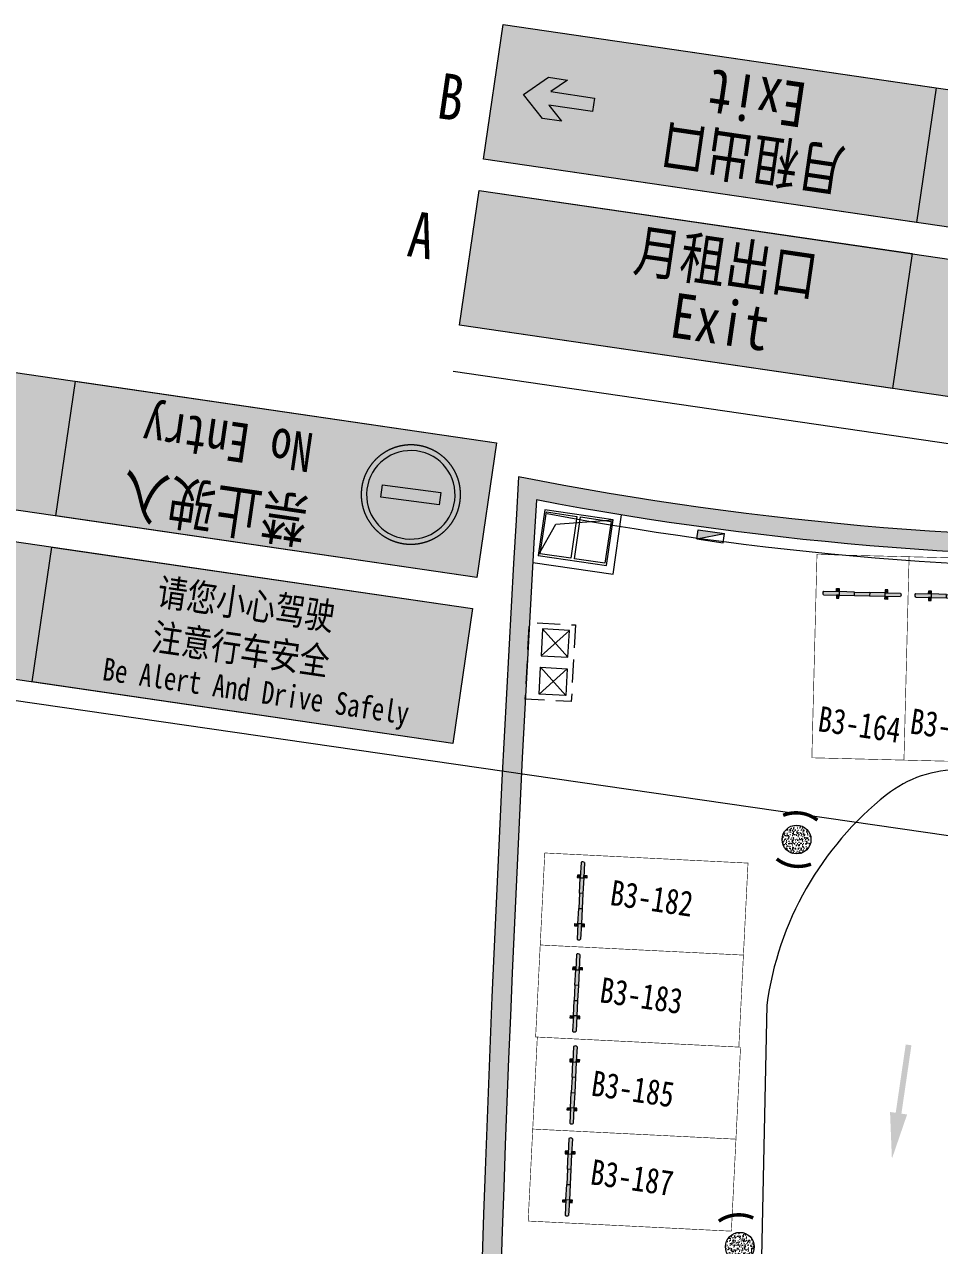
# Model space of a CAD drawing. Header units: inches. Extents: x -414268 to 632271, y -366004 to 318730.
# Drawn here: x 93211 to 117050, y 175669 to 207486 of the extents above; entities that cross this region are included whole.
import ezdxf

# ---------------------------------------------------------------- set-up
doc = ezdxf.new("R2010")
doc.units = ezdxf.units.IN
doc.header["$LTSCALE"] = 1200
doc.header["$MEASUREMENT"] = 0
doc.linetypes.add('DASHED', pattern=[19.049999999999997, 12.7, -6.35])
doc.linetypes.add('HIDDEN', pattern=[0.375, 0.25, -0.125])
doc.layers.get('0').update_dxf_attribs({"linetype": 'CONTINUOUS', "lineweight": 0})
for name, color, linetype, lineweight in [('0--PAI--', 7, 'CONTINUOUS', 0), ('0--PAI--RED', 1, 'CONTINUOUS', 0), ('0--弧型立面标', 7, 'CONTINUOUS', 0), ('0--挡车架', 7, 'CONTINUOUS', 0), ('0--灯箱字(黄底黑字)', 7, 'CONTINUOUS', 0), ('0--直行箭头', 7, 'CONTINUOUS', 0), ('0--路缘线', 1, 'CONTINUOUS', 0), ('0－－车位', 4, 'CONTINUOUS', 0), ('0－－车位号码', 7, 'CONTINUOUS', 0), ('COL-GRID-UG-2$0$STR-COMP-0', 7, 'CONTINUOUS', 0), ('COL-GRID-UG-2$0$STR-COMP-4', 7, 'CONTINUOUS', 0), ('COLUMN', 7, 'CONTINUOUS', 0), ('HATCH', 7, 'CONTINUOUS', 0), ('HY消火栓', 7, 'CONTINUOUS', 0), ('LEE-KT1', 7, 'CONTINUOUS', 0), ('LEESC', 7, 'CONTINUOUS', 0)]:
    doc.layers.add(name, color=color, linetype=linetype, lineweight=lineweight)
doc.layers.add('0--灯箱--字', color=7, linetype='CONTINUOUS', lineweight=0, true_color=0xf7f7f7)
doc.styles.add('-宋体', font='', dxfattribs={"width": 0.8})
doc.styles.add('-黑体', font='simhei.ttf', dxfattribs={"width": 0.8})
doc.styles.get('-宋体').set_extended_font_data('SimSun')

# ---------------------------------------------------------------- blocks, each defined once
blk = doc.blocks.new('COL-GRID-UG-2$0$_65')
at = {"layer": 'COL-GRID-UG-2$0$STR-COMP-4'}
h = blk.add_hatch(dxfattribs=at)
h.set_pattern_fill('AR-CONC', color=251, scale=0.02000000000000003, angle=-71.45922951694362, style=0)
h.set_pattern_definition([(330.220170166661, (9.780911265253447, -53.02194924296044), (0.01310157522271839, -0.1434027500651823), [0.01500000000000002, -0.1650000000000003]), (275.2201701666611, (9.780911265253447, -53.02194924296044), (0.1431276881705953, 0.05400242977981085), [0.01200000000000002, -0.1320000000000001]), (20.67157016666113, (9.78200306402368, -53.03389947159923), (0.1562291924156083, -0.08940044134511446), [0.01274803800000002, -0.1402284224000002]), (326.4043701666611, (9.820276593525996, -53.01485199490259), (0.005293820626032765, -0.2159351186403456), [0.02250000000000003, -0.2475000000000004]), (16.85577016666115, (9.820717733939517, -53.03284658832125), (0.2249000141792535, -0.1493987403033274), [0.01912205760000002, -0.2103426000000002]), (271.4043701666612, (9.820276593525996, -53.01485199490259), (0.2249001308833271, -0.1493985647275436), [0.01800000000000001, -0.1980000000000001]), (301.2201701666611, (9.813983885486785, -53.03630897105332), (-0.05806413691702267, -0.1317746409733485), [0.01500000000000002, -0.1650000000000003]), (246.2201701666611, (9.813983885486785, -53.03630897105332), (0.1513631941852344, -0.02215809082988847), [0.01200000000000002, -0.1320000000000001]), (351.6715701666611, (9.809145200398241, -53.0472901880612), (0.0932989364987837, -0.1539328032737996), [0.01274803800000002, -0.1402284224000002]), (317.7201701666611, (9.780911265253447, -53.02194924296044), (0.06595388672758523, 0.009419767806314105), [0, -0.1304000000000001, 0, -0.1340000000000001, 0, -0.1325000000000001]), (287.720170166661, (9.780911265253447, -53.02194924296044), (0.08696608138238515, -0.03778290471883278), [0, -0.0764000000000001, 0, -0.1274000000000002, 0, -0.05050000000000007]), (247.7201701666611, (9.772997833668946, -52.97805690193655), (0.01450395159196302, -0.1058708647939462), [0, -0.05000000000000007, 0, -0.1560000000000002, 0, -0.2070000000000003]), (237.7201701666611, (9.769449209640019, -52.95837423780027), (0.04039841199479828, -0.1112342255436634), [0, -0.06500000000000007, 0, -0.1036000000000001, 0, -0.1470000000000002])])
edge = h.paths.add_edge_path()
edge.add_arc((-3.552713678800501e-15, 0), 0.325, 0, 360)
at = {"layer": 'COL-GRID-UG-2$0$STR-COMP-0'}
blk.add_circle((-3.552713678800501e-15, 0), 0.325, dxfattribs=at)
blk = doc.blocks.new('HY')
for p, q in [((0, 0), (0.2400000000000055, -1.77635683940025e-15)), ((0, 0), (0.2400000000000038, -0.6999999999999993)), ((1.77635683940025e-15, -1.77635683940025e-15), (0, -0.6999999999999993)), ((0.240000000000002, -1.77635683940025e-15), (0.2400000000000002, -0.6999999999999993)), ((0, -0.6999999999999993), (0.2400000000000038, -0.6999999999999993))]:
    blk.add_line(p, q)
blk.add_solid([(1.77635683940025e-15, -5.329070518200751e-15), (0.2400000000000055, -1.77635683940025e-15), (0.2400000000000002, -0.6999999999999993)])
blk = doc.blocks.new('A$C7BA82A1D')
at = {"layer": 'LEESC', "ltscale": 0.002}
for p, q in [((1050.000026589027, 1150.000043765234), (350.0000265890267, 1850.000043765234)), ((1050.000026589027, 1850.000043765234), (350.0000265890267, 1150.000043765234)), ((1050.000026589027, 150.0000437652343), (350.0000265890267, 850.0000437652343)), ((1050.000026589027, 850.0000437652343), (350.0000265890267, 150.0000437652343))]:
    blk.add_line(p, q, dxfattribs=at)
at = {"layer": 'LEESC', "linetype": 'HIDDEN', "ltscale": 2, "flags": 128}
blk.add_lwpolyline([(1200.000026589027, 2000.000043765234), (1200.000026589027, 4.376523429527879e-05), (2.658902667462826e-05, 4.376523429527879e-05), (2.658902667462826e-05, 2000.000043765234), (1200.000026589027, 2000.000043765234)], dxfattribs=at)
at = {"layer": 'LEESC', "linetype": 'Continuous', "ltscale": 2, "flags": 128}
for points in [[(350.0000265890267, 1150.000043765234), (1050.000026589027, 1150.000043765234), (1050.000026589027, 1850.000043765234), (350.0000265890267, 1850.000043765234), (350.0000265890267, 1150.000043765234)], [(350.0000265890267, 850.0000437652343), (1050.000026589027, 850.0000437652343), (1050.000026589027, 150.0000437652343), (350.0000265890267, 150.0000437652343), (350.0000265890267, 850.0000437652343)]]:
    blk.add_lwpolyline(points, dxfattribs=at)
blk = doc.blocks.new('A$C6F4820FC')
at = {"layer": '0--挡车架'}
h = blk.add_hatch(color=256, dxfattribs=at)
h.paths.add_polyline_path([(2017.784217856827, 79.3952663297232, 0.3952043560108401), (2017.78421785311, 169.3952663332057), (1617.474230922457, 169.3952663332057), (1617.474230922458, 79.39526633119387), (1684.499301437642, 79.39526633119385)])
h.paths.add_polyline_path([(818.9364171714836, 169.3952663332057), (818.9364171714836, 79.39526633119385), (1216.632018534735, 79.39526633119385), (1216.632018534736, 169.3952663332057)])
h.paths.add_polyline_path([(418.094204783764, 79.39526633119385), (418.0942047837638, 169.3952663332057), (351.0691342685791, 169.3952663332057), (17.78421785310638, 169.395266333202, 0.3952043560108128), (17.78421784939219, 79.39526632972411)])
h = blk.add_hatch(color=256, dxfattribs=at)
h.paths.add_polyline_path([(1617.474230922457, 169.3952663332057), (1684.499301437642, 169.3952663332057), (1684.499301437642, 248.7905199443812), (1617.474230922457, 248.7905199443812)])
h.paths.add_polyline_path([(1638.848788944474, 209.0928931387934, -1), (1663.124743415625, 209.0928931387934, -1)], flags=16)
h.paths.add_polyline_path([(1617.474230922457, 1.272001827601343e-05), (1684.499301437642, 1.272001827601343e-05), (1684.499301437642, 79.39526633119387), (1617.474230922457, 79.39526633119384)])
h.paths.add_polyline_path([(1638.848788944473, 39.69763952560606, -1), (1663.124743415624, 39.69763952560606, -1)], flags=16)
h.paths.add_polyline_path([(351.069134268579, 248.7905199443813), (351.0691342685791, 169.3952663332057), (418.0942047837639, 169.3952663332057), (418.0942047837638, 248.7905199443812)])
h.paths.add_polyline_path([(396.7196467617473, 209.0928931387934, 1), (372.4436922905957, 209.0928931387934, 1)], flags=16)
h.paths.add_polyline_path([(418.0942047837639, 79.39526633119387), (351.0691342685791, 79.39526633119387), (351.0691342685791, 1.272001827601343e-05), (418.0942047837639, 1.272001827601343e-05)])
h.paths.add_polyline_path([(372.4436922905957, 39.69763952560606, -1), (396.7196467617473, 39.69763952560606, -1)], flags=16)
h = blk.add_hatch(color=40, dxfattribs=at)
h.paths.add_polyline_path([(1216.632018534736, 169.3952663332056), (1216.632018534735, 79.39526633119385), (1617.474230922457, 79.39526633119385), (1617.474230922457, 169.3952663332056)])
h.paths.add_polyline_path([(818.9364171714836, 79.39526633119385), (818.9364171714836, 169.3952663332057), (418.0942047837639, 169.3952663332057), (418.0942047837639, 79.39526633119385)])
for p, q in [((17.78421785310638, 169.395266333202), (418.0942047837639, 169.3952663332057)), ((17.78421784939155, 79.39526632972411), (418.0942047837639, 79.39526633119385)), ((818.9364171714838, 169.3952663332057), (1216.632018534736, 169.3952663332057)), ((818.9364171714838, 79.39526633119385), (1216.632018534735, 79.39526633119385)), ((1617.474230922457, 169.3952663332057), (2017.78421785311, 169.3952663332057)), ((1617.474230922457, 79.39526633119385), (2017.784217856827, 79.3952663297232))]:
    blk.add_line(p, q, dxfattribs=at)
for points in [[(418.0942047837639, 169.3952663332057), (351.0691342685791, 169.3952663332057), (351.0691342685791, 248.7905199443812), (418.0942047837639, 248.7905199443812)], [(418.0942047837639, 79.39526633119385), (351.0691342685791, 79.39526633119385), (351.0691342685791, 1.272001827601343e-05), (418.0942047837639, 1.272001827601343e-05)], [(1617.474230922457, 169.3952663332057), (1684.499301437642, 169.3952663332057), (1684.499301437642, 248.7905199443812), (1617.474230922457, 248.7905199443812)], [(1617.474230922457, 79.39526633119385), (1684.499301437642, 79.39526633119385), (1684.499301437642, 1.272001827601343e-05), (1617.474230922457, 1.272001827601343e-05)]]:
    blk.add_lwpolyline(points, close=True, dxfattribs=at)
at = {"layer": '0--挡车架', "color": 0}
for points in [[(818.9364171714838, 169.3952663332057), (818.9364171714838, 79.39526633119385), (418.0942047837639, 79.39526633119385), (418.0942047837639, 169.3952663332057)], [(1617.474230922457, 169.3952663332057), (1617.474230922457, 79.39526633119385), (1216.632018534735, 79.39526633119385), (1216.632018534736, 169.3952663332057)]]:
    blk.add_lwpolyline(points, close=True, dxfattribs=at)
at = {"layer": '0--挡车架'}
for centre in [(384.5816695261715, 209.0928931387934), (384.5816695261715, 39.69763952560606), (1650.986766180049, 209.0928931387934), (1650.986766180049, 39.69763952560606)]:
    blk.add_circle(centre, 12.13797723557582, dxfattribs=at)
for centre, start, end in [((65.82469069586296, 124.3952663294804), 136.8717046789877, 223.1282953162828), ((1969.743745010358, 124.3952663294804), 316.871704683716, 43.12829532101674)]:
    blk.add_arc(centre, 65.82466886578737, start, end, dxfattribs=at)
blk = doc.blocks.new('A$C001A7B1A')
at = {"layer": '0－－车位', "const_width": 15}
blk.add_lwpolyline([(2407.499988817268, 5307.500045389108), (7.499988817267877, 5307.500045389108), (7.499988817267877, 7.500045389109687), (2407.499988817268, 7.500045389109687)], close=True, dxfattribs=at)
at = {"layer": '0--挡车架'}
blk.add_blockref('A$C6F4820FC', (189.7157709641579, 883.1047790596294), dxfattribs=at)
blk = doc.blocks.new('A$C27BC456A')
blk.add_hatch(color=250).paths.add_polyline_path([(14884.73986124818, 112855.557986891), (14884.7398612483, 114955.557986891), (8329.665222129555, 114955.557986891), (8329.665222129554, 112855.5579868909)])
at = {"color": 250}
blk.add_lwpolyline([(8329.665222129552, 114955.557986891), (14884.73986124829, 114955.557986891), (14884.73986124818, 112855.557986891), (8329.665222129552, 112855.5579868909), (8329.665222129552, 114955.557986891)], dxfattribs=at)
blk = doc.blocks.new('A$C36DA1677')
at = {"layer": '0--PAI--RED'}
h = blk.add_hatch(color=256, dxfattribs=at)
edge = h.paths.add_edge_path()
edge.add_arc((119.9999975206229, 119.9999862235272), 120, 0, 360)
h.paths.add_polyline_path([(199.9999975206229, 102.9999862235272), (199.9999975206229, 136.9999862235272), (39.99999752062286, 136.9999862235272), (39.99999752062286, 102.9999862235272)], flags=16)
at = {"layer": '0--PAI--'}
blk.add_lwpolyline([(199.9999975206229, 102.9999862235272), (199.9999975206229, 136.9999862235272), (39.99999752062286, 136.9999862235272), (39.99999752062286, 102.9999862235272)], close=True, dxfattribs=at)
blk.add_circle((119.9999975206229, 119.9999862235272), 120, dxfattribs=at)
blk = doc.blocks.new('A$C443C2777')
at = {"layer": '0--PAI--', "xscale": 9, "yscale": 9, "zscale": 9}
blk.add_blockref('A$C36DA1677', (-1.10760738607496e-05, 0.0002598084975033998), dxfattribs=at)
blk = doc.blocks.new('A$C01A83D55')
at = {"linetype": 'DASHED', "lineweight": 15, "ltscale": 20, "true_color": 0xeff0f0}
h = blk.add_hatch(color=7, dxfattribs=at)
h.paths.add_polyline_path([(0.001749272341839969, 1675.198503647465, 1), (3350.398756567272, 1675.198503647465, 1)])
h.paths.add_polyline_path([(3168.192252922146, 1684.934839963926, -1), (182.2082529173179, 1684.934839963926, -1)], flags=16)
h.paths.add_polyline_path([(2670.528252921341, 1896.442039964268), (2670.528252921341, 1473.427639963584), (679.8722529181225, 1473.427639963584), (679.8722529181225, 1896.442039964268)], flags=0)
at = {"true_color": 0xeff0f0}
blk.add_hatch(color=7, dxfattribs=at).paths.add_polyline_path([(2670.528252921341, 1473.427639963584), (2670.528252921341, 1896.442039964268), (679.8722529181226, 1896.442039964268), (679.8722529181229, 1473.427639963584)])
at = {"linetype": 'DASHED', "lineweight": 15, "ltscale": 20}
blk.add_circle((1675.200252919807, 1675.198503647465), 1675.198503647465, dxfattribs=at)
at = {"xscale": 1.382400000002235, "yscale": 1.382400000002235, "zscale": 1.382400000002235}
blk.add_blockref('A$C443C2777', (182.208299076301, 191.9426522036083), dxfattribs=at)

msp = doc.modelspace()

# ---------------------------------------------------------------- hatches: boundary and pattern name
for points in [[(116958.8997121431, 205836.6160459423), (105679.9629460549, 207486.176762728), (105166.3801678481, 203974.53416564), (116445.3169339364, 202324.9734488542)], [(115825.7133424726, 198001.6351478574), (116339.2961207322, 201513.2777450178), (105060.3593540529, 203162.8384618405), (104546.7765758157, 199651.1958646769)], [(93410.8661145987, 190355.0391047454), (104372.3324647329, 188751.908892714), (104885.9152429652, 192263.5514898783), (93924.44889278407, 193866.6817019165)]]:
    msp.add_hatch(color=250).paths.add_polyline_path(points)
at = {"lineweight": 0, "ltscale": 5}
for points in [[(122298.0545898531, 201469.0021579185), (116445.3169281993, 202324.9734550742), (116958.8997064928, 205836.6160520663), (122811.6373681464, 204980.6447549105)], [(116339.2961253091, 201513.2777504396), (122192.0337874175, 200657.3064532221), (121678.4510090869, 197145.6638559571), (115825.7133469784, 198001.6351531747)], [(94030.4697010204, 194678.3774116141), (88177.7320393665, 195534.3487087698), (88691.31481766014, 199045.9913057619), (94544.05247931369, 198190.0200086061)], [(88071.71123647637, 194722.6530041352), (93924.44889858458, 193866.6817069177), (93410.8661202541, 190355.0391096527), (87558.1284581456, 191211.0104068703)]]:
    msp.add_hatch(color=152, dxfattribs=at).paths.add_polyline_path(points)
at = {"layer": '0--灯箱--字'}
msp.add_hatch(color=256, dxfattribs=at).paths.add_polyline_path([(106213.1066483655, 205657.2113749662), (106866.5907978987, 206109.3577306657), (107359.9401151747, 206037.2046837656), (106922.1057347278, 205734.266625387), (108061.6374528889, 205567.6084733933), (108009.8754844716, 205213.6839632528), (106870.3437663112, 205380.3421152465), (107203.0856654341, 204964.7061682387), (106709.7363481579, 205036.8592151388)])
at = {"layer": '0--灯箱--字', "true_color": 0xf7f7f7}
msp.add_hatch(color=7, dxfattribs=at).paths.add_polyline_path([(105677.2544898628, 201387.5459499031), (106305.6046336598, 201822.3020611377), (106779.978977195, 201752.9241314126), (106358.9843806014, 201461.637536828), (107454.6879557575, 201301.389313726), (107404.9168322701, 200961.0772847444), (106309.2132571141, 201121.3255078463), (106629.1573908773, 200721.6755587893), (106154.7830473413, 200791.0534885145)])
at = {"layer": '0--直行箭头'}
msp.add_hatch(color=256, dxfattribs=at).paths.add_polyline_path([(115808.0657559176, 177930.0246794409), (116204.351728941, 179084.8330737578), (116055.930655521, 179106.5398691195), (116316.4121998613, 180887.5927501587), (116167.9911264413, 180909.2995455205), (115907.509582101, 179128.2466644812), (115759.0885086812, 179149.9534598429)])
at = {"layer": 'HATCH'}
h = msp.add_hatch(color=256, dxfattribs=at)
edge = h.paths.add_edge_path()
edge.add_line((194597.3997370019, 107341.2020697742), (200599.8219836843, 183104.9452959929))
edge.add_line((200599.8219836841, 183104.9452959929), (125182.7074451744, 194134.8084882046))
edge.add_arc((122486.1080628896, 278689.9923047045), 84598.17231164406, 258.82022960671463, 271.82663448940747, ccw=False)
edge.add_arc((860898.9144335606, 150283.2963869377), 756180.3176841234, 176.5569181422327, 182.0416388163697)
edge.add_arc((115192.2716834571, 123700.0411771464), 10000.00000000001, 182.0416388163688, 261.6795084691858)
edge.add_line((113745.1707794892, 113805.3002015708), (188891.2660117376, 102815.2214709931))
edge.add_line((188891.2660117375, 102815.2214709931), (194597.3997370017, 107341.2020697743))
edge = h.paths.add_edge_path(flags=16)
edge.add_line((194116.1521595891, 107597.6742002852), (200064.4246662271, 182677.928856076))
edge.add_line((200064.4246662272, 182677.928856076), (125154.2107155249, 193633.657096695))
edge.add_arc((122486.1080628895, 278689.9923047045), 85098.17231164407, 259.2056762413853, 271.7967022586329, ccw=False)
edge.add_arc((860898.9144335617, 150283.2963869378), 755680.3176841247, 176.6001817085209, 182.0416388163697)
edge.add_arc((115192.2716834573, 123700.0411771467), 9500.000000000244, 182.0416388163685, 261.6795084691855)
edge.add_line((113817.5258246876, 114300.0372503496), (188749.8306851758, 103341.2252543936))
edge.add_line((188749.8306851758, 103341.2252543935), (194116.1521595891, 107597.6742002852))

# ---------------------------------------------------------------- linework, layer by layer
at = {"color": 250}
for points in [[(133259.520944605, 199865.8719401757), (105166.3801678722, 203974.5341656365), (105679.9629460549, 207486.176762728), (133773.1037227882, 203377.5145372672), (133259.520944605, 199865.8719401757)], [(116445.3169328936, 202324.9734492469), (105166.3801667924, 203974.5341659434), (105679.9629449718, 207486.1767630355), (116958.8997110731, 205836.616046339), (116445.3169328936, 202324.9734492469)], [(116445.3169328933, 202324.9734492469), (105166.3801667924, 203974.5341659434), (105679.9629449716, 207486.1767630355), (116958.8997110729, 205836.616046339), (116445.3169328933, 202324.9734492469)], [(105060.3593544899, 203162.8384620801), (133153.5001317983, 199054.1762361827), (132639.917353561, 195542.5336390192), (104546.7765762529, 199651.1958649165), (105060.35935449, 203162.8384620801)], [(105060.3593540529, 203162.8384618405), (116339.2961207329, 201513.2777450176), (115825.7133424955, 198001.6351478542), (104546.7765758156, 199651.1958646769), (105060.3593540529, 203162.8384618405)], [(104991.9360557722, 193075.2471938712), (76898.79527903942, 197183.9094193321), (77412.37805722206, 200695.5520164236), (105505.5188339554, 196586.8897909628), (104991.9360557722, 193075.2471938713)], [(76792.77446565707, 196372.2137157757), (104885.9152429654, 192263.5514898783), (104372.3324647282, 188751.9088927148), (76279.19168742024, 192860.5711186121), (76792.77446565719, 196372.2137157757)], [(93924.44889378332, 193866.6817016323), (104885.9152439649, 192263.5514895941), (104372.3324657321, 188751.9088924298), (93410.86611559801, 190355.0391044612), (93924.44889378332, 193866.6817016323)], [(93924.44889278413, 193866.6817019165), (104885.9152429652, 192263.5514898783), (104372.3324647329, 188751.908892714), (93410.8661145987, 190355.0391047454), (93924.44889278413, 193866.6817019165)]]:
    msp.add_lwpolyline(points, dxfattribs=at)
at = {"color": 6}
for points in [[(134195.8977528051, 182642.7524176692), (135834.1710147376, 193844.5107629076), (104376.5743797015, 198445.2294950468)], [(122437.0903344807, 185596.9931190965), (76195.84246293618, 192290.6674962297)]]:
    msp.add_lwpolyline(points, dxfattribs=at)
at = {"layer": '0--弧型立面标'}
for points, const_width in [([(113866.9893555838, 186753.4994693294, 0.2679491924311205), (112975.8780472322, 186879.6764724933, 0.2679491924311205)], 89.99999999999997), ([(113699.5586929744, 185608.6856792754, -0.2679491924311205), (112809.63565235, 185742.9875101105, -0.2679491924311205)], 89.99999999999999), ([(112195.5228111648, 176387.9782664556, 0.2679491924311205), (111299.3062885127, 176305.5407475382, 0.2679491924311205)], 89.99999999999999)]:
    msp.add_lwpolyline(points, format="xyb", dxfattribs=dict(at, const_width=const_width))
at = {"layer": '0--灯箱--字'}
msp.add_lwpolyline([(106213.1066483655, 205657.2113749662), (106866.5907978987, 206109.3577306657), (107359.9401151747, 206037.2046837656), (106922.1057347278, 205734.266625387), (108061.6374528889, 205567.6084733933), (108009.8754844716, 205213.6839632528), (106870.3437663112, 205380.3421152465), (107203.0856654341, 204964.7061682387), (106709.7363481579, 205036.8592151388)], close=True, dxfattribs=at)
at = {"layer": '0--路缘线'}
msp.add_line((112547.6244738629, 181932.4832720705), (111896.3090771976, 150790.607063043), dxfattribs=at)
for centre, radius, start, end in [((122486.1080628129, 278689.9923047207), 85398.17231164439, 259.434756679441, 271.7788695633599), ((117529.8231474141, 185060.8414145953), 3000, 88.69528973437426, 128.460232974812), ((120917.5450498787, 180795.8184923967), 8446.749509140285, 128.460232974812, 172.2663420871305)]:
    msp.add_arc(centre, radius, start, end, dxfattribs=at)
at = {"layer": 'COLUMN'}
for points in [[(194597.3997370019, 107341.2020697742), (200599.8219836841, 183104.9452959929), (125182.7074451743, 194134.8084882046, -0.0568121518568378), (106083.538467083, 195697.1825611771, 0.02393617834455015), (105198.6196790126, 123343.7833855675, 0.3621818479760388), (113745.1707794892, 113805.3002015708), (188891.2660117375, 102815.2214709931)], [(194116.1521595891, 107597.6742002852), (200064.4246662272, 182677.928856076), (125154.210715525, 193633.6570966951, -0.05499405501734407), (106548.582014889, 195097.5632560665, 0.02374729812061521), (105698.3022792347, 123361.5962751467, 0.3621818479760385), (113817.5258246876, 114300.0372503496), (188749.8306851758, 103341.2252543935)]]:
    msp.add_lwpolyline(points, format="xyb", close=True, dxfattribs=at)
at = {"layer": 'LEE-KT1'}
for p, q in [((106592.9315772275, 193651.938106921), (107050.0994079909, 194466.3531267454)), ((107050.0994079909, 194466.3531267454), (108547.6388211611, 194578.8251499393))]:
    msp.add_line(p, q, dxfattribs=at)
for points in [[(106592.9315772275, 193651.938106921), (108373.9844582669, 193391.4565625799), (108547.6388211611, 194578.8251499393), (106766.585940122, 194839.3066942804)], [(106808.824032808, 194782.5974046865), (107600.4030910477, 194666.8278294238), (107441.2199250613, 193578.4066243444), (106649.6408668216, 193694.176199607)], [(107699.3504733276, 194652.356632516), (108490.9295315671, 194536.5870572533), (108331.7463655807, 193448.1658521738), (107540.1673073412, 193563.9354274365)]]:
    msp.add_lwpolyline(points, close=True, dxfattribs=at)
msp.add_lwpolyline([(106453.6641040582, 193470.1785438229), (108542.936829011, 193164.6194042043), (108768.186083669, 194704.7701084497)], dxfattribs=at)

# ---------------------------------------------------------------- block references
at = {"xscale": 1.689999999944121, "yscale": 1.690000000002328, "zscale": 1.68999999998348, "rotation": 171.6793996826179}
msp.add_blockref('A$C27BC456A', (147034.7941757562, 383268.0384286729), dxfattribs=at)
at = {"linetype": 'DASHED', "lineweight": 15, "ltscale": 20, "xscale": -0.7722624006674729, "yscale": 0.7722624001471557, "zscale": 0.7722623999929205, "rotation": 172.7000547105083}
msp.add_blockref('A$C01A83D55', (102158.2862379171, 196684.529317178), dxfattribs=at)
at = {"xscale": -1, "rotation": 178.5580850798387}
for p in [(113849.1166244224, 193684.0817008076), (116248.3566616277, 193623.6892851267)]:
    msp.add_blockref('A$C001A7B1A', p, dxfattribs=at)
at = {"rotation": 267.1490599550675}
for p in [(106758.8953148039, 185905.8590601765), (106639.5246896715, 183508.8295121996), (106564.3810341227, 181109.7082753621), (106445.0104089903, 178712.6787273852)]:
    msp.add_blockref('A$C001A7B1A', p, dxfattribs=at)
at = {"layer": 'COL-GRID-UG-2$0$STR-COMP-4', "xscale": 1153.846153846154, "yscale": 1153.846153846154, "zscale": 1153.846153846154, "rotation": 351.6793996836047}
for p in [(113325.233900495, 186248.0821020457), (111847.5918394037, 175638.0339237397)]:
    msp.add_blockref('COL-GRID-UG-2$0$_65', p, dxfattribs=at)
at = {"layer": 'HY消火栓', "xscale": 1000.000000000017, "yscale": 1000.000000000005, "zscale": 1000, "rotation": 81.67939968362194}
msp.add_blockref('HY', (110723.137416837, 194082.1762752796), dxfattribs=at)
at = {"layer": 'LEESC', "rotation": 356.9055742836429}
msp.add_blockref('A$C7BA82A1D', (106257.6122428458, 189905.7166686711), dxfattribs=at)

# ---------------------------------------------------------------- texts
at = {"color": 1, "style": '-黑体', "width": 0.8}
for s, p in [('B', (103920.3778327215, 205053.0821607437)), ('A', (103148.4800593004, 201454.3185734932))]:
    msp.add_text(s, height=1190.718722742972, rotation=351.6793996837307, dxfattribs=at).set_placement(p)
at = {"layer": '0--灯箱字(黄底黑字)', "color": 7, "true_color": 0xffffff, "style": '-宋体', "width": 0.8}
for s, height, rotation, p in [(' Exit', 1169.999999996037, 171.6793996853114, (114263.8932448224, 205857.2267260849)), ('月租出口', 1098.499999997147, 171.6793996847277, (114626.4378910117, 204192.7789496102)), ('月租出口', 1098.499999997147, 351.6793996849683, (109040.8055613333, 201078.3761505084)), (' Exit', 1169.999999996037, 351.6793996849498, (109360.3675209373, 199436.7579564999)), ('No Entry', 1022.449999992678, 171.6793996839024, (100779.8451273018, 196820.8091130151)), ('禁止驶入', 1115.399999992013, 171.6793996839024, (100663.6467896715, 195091.8041067759)), ('请您小心驾驶', 709.7999999940549, 351.6793996849683, (96635.68639124674, 192369.5722300363)), ('注意行车安全', 709.7999999940549, 351.6793996849683, (96499.27751645859, 191193.3588517769)), ('Be Alert And Drive Safely', 591.4999999950458, 351.6793996849683, (95218.74278931227, 190407.1996934844))]:
    msp.add_text(s, height=height, rotation=rotation, dxfattribs=at).set_placement(p)
at = {"layer": '0－－车位号码', "style": '-黑体', "width": 0.8}
for s, p in [('B3-164', (113852.6187687124, 189075.8992691684)), ('B3-163', (116251.8588059175, 189015.5068534876)), ('B3-182', (108440.6743938475, 184546.5598219237)), ('B3-183', (108170.5891761863, 182012.2883764237)), ('B3-185', (107948.2268559168, 179580.6009801731)), ('B3-187', (107926.7388507127, 177269.3845267922))]:
    msp.add_text(s, height=660, rotation=351.67939968401, dxfattribs=at).set_placement(p)

doc.saveas('drawing.dxf')
